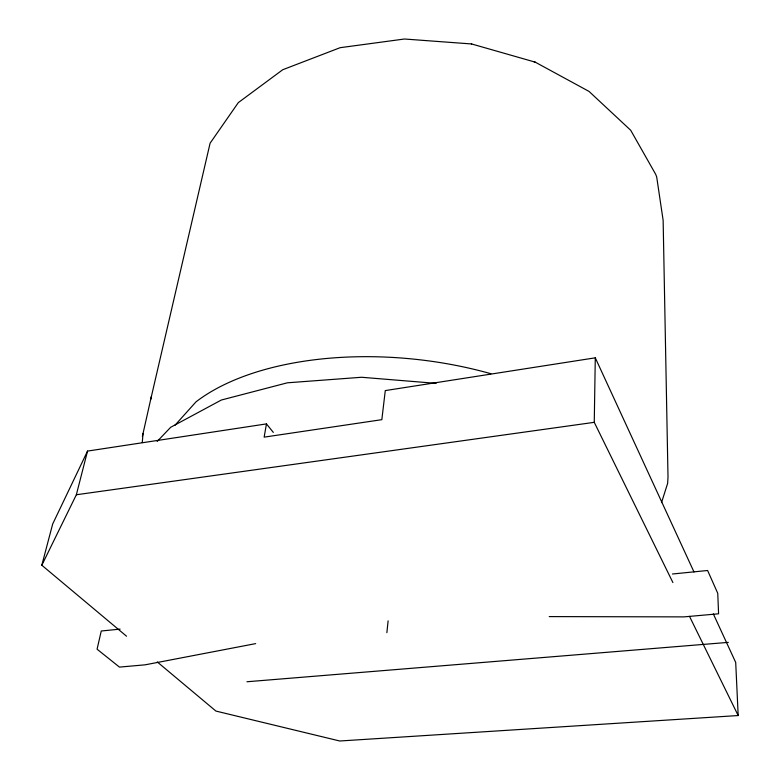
<?xml version="1.0" encoding="UTF-8"?>
<svg xmlns="http://www.w3.org/2000/svg" width="780" height="780" viewBox="0 0 780 780"><rect width="100%" height="100%" fill="white"/><g stroke="black" fill="none" stroke-linecap="round" stroke-linejoin="round"><path stroke-width="1.17" d="M672.906 582.562L594.262 422.331L595.286 357.825L385.281 390.585L381.839 419.669L264.147 437.141L266.448 423.901L87.535 451.084L52.679 524.004L41.818 565.237L126.535 636.207M143.032 433.436L142.272 442.562M386.87 632.687L388.118 620.831M150.667 399.584L210.093 143.208L238.319 102.609L282.76 69.722L340.139 47.687L404.459 39.01L471.666 43.963M142.37 436.449L151.349 396.503M41.818 565.237L76.352 494.754L87.535 451.084M661.528 502.603L667.631 483.385L668.011 477.194L663.136 220.34L656.692 176.953L655.697 174.33L630.698 130.26L589.036 91.416L535.187 62.127L471.354 43.885M157.199 441.451L170.674 427.284L221.345 400.023L287.391 382.805L361.549 377.267L436.098 383.36M174.905 425.334L196.014 401.837A242.336 124.283 6 0 1 490.854 373.708M255.674 643.617L145.148 664.823L119.467 667.105L97.071 649.194L101.263 631L120.12 629.119M76.352 494.754L594.262 422.331M672.448 574.002L707.606 570.492L717.756 593.317L718.585 613.801L683.923 616.883L549.217 616.6M246.928 681.759L728.325 642.369M713.32 613.889L735.706 662.454L738.182 715.543L339.768 741L215.914 711.067L157.258 661.937M534.008 61.796L535.187 62.127M266.448 423.901L273.341 432.412M689.5 616.356L738.182 715.543M595.286 357.825L693.986 571.945"/></g></svg>
